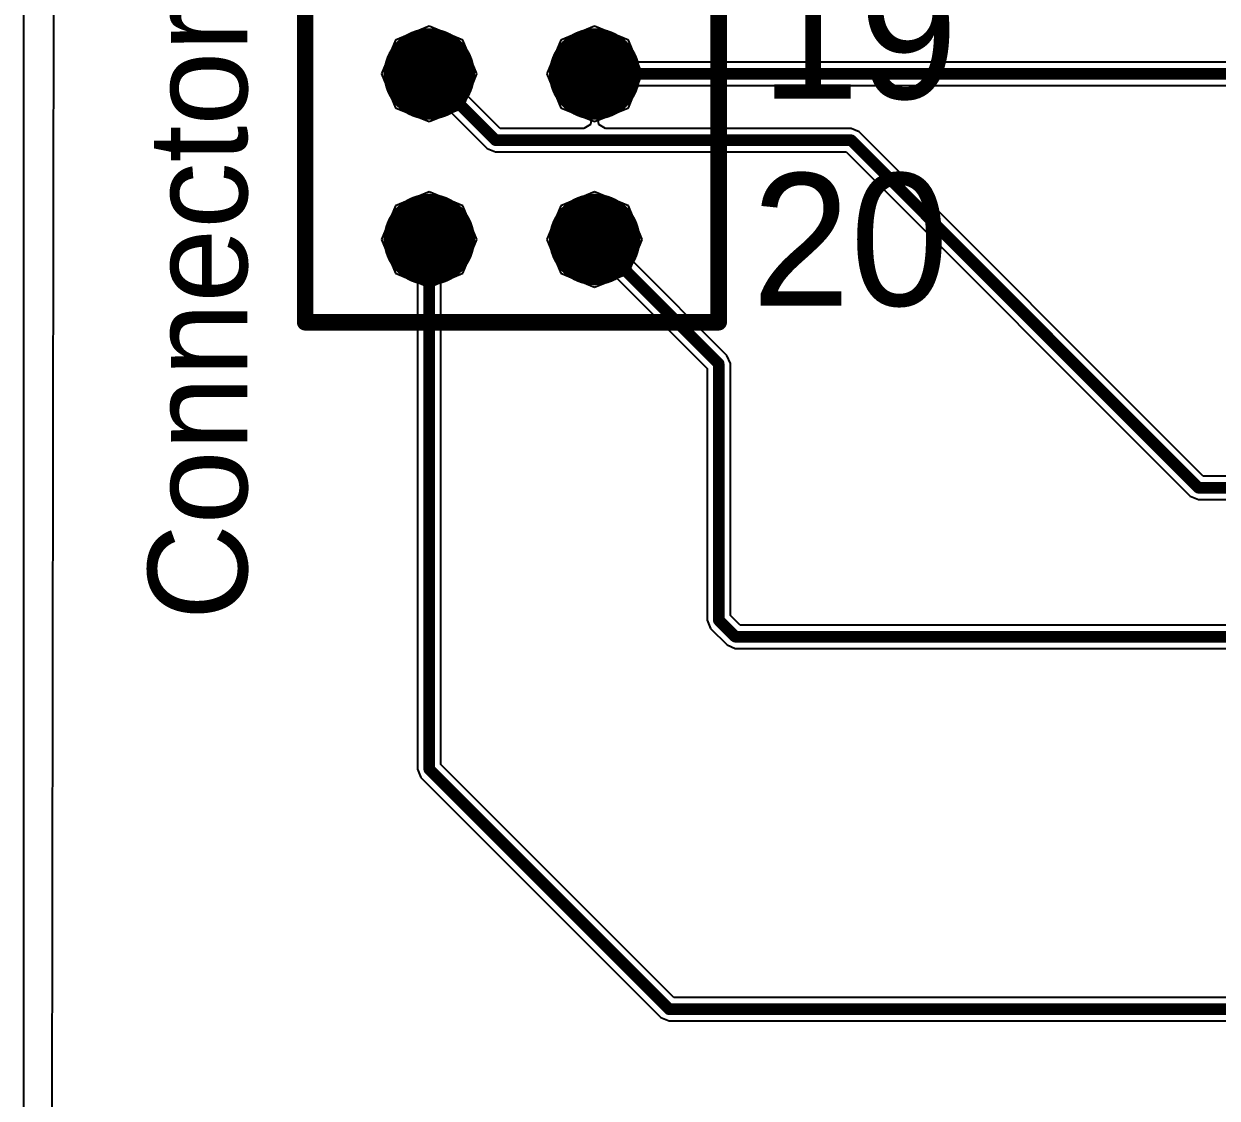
# Model space of a CAD drawing. Header units: millimetres. Extents: x 67 to 176, y 11 to 117.
# Drawn here: x 66.93 to 85.25, y 58.07 to 74.56 of the extents above; entities that cross this region are included whole.
import ezdxf

# ---------------------------------------------------------------- set-up
doc = ezdxf.new("R2010")
doc.units = ezdxf.units.MM
for name, color, linetype in [('BottomLayer', 5, 'Continuous'), ('BottomSolder', 6, 'Continuous'), ('MultiLayer', 9, 'Continuous'), ('PadHoleLayer', 156, 'Continuous'), ('TopLayer', 1, 'Continuous'), ('TopOverlay', 2, 'Continuous'), ('TopSolder', 216, 'Continuous')]:
    doc.layers.add(name, color=color, linetype=linetype)

# ---------------------------------------------------------------- blocks, each defined once
blk = doc.blocks.new('C_________13')
at = {"layer": 'BottomLayer', "const_width": 0.6}
for points in [[(2.24, 0, 1), (2.84, 0, 1)], [(-0.3, -2.54, 1), (0.3, -2.54, 1)], [(2.24, -2.54, 1), (2.84, -2.54, 1)], [(-0.3, -5.08, 1), (0.3, -5.08, 1)], [(2.24, -5.08, 1), (2.84, -5.08, 1)], [(-0.3, -7.62, 1), (0.3, -7.62, 1)], [(2.24, -7.62, 1), (2.84, -7.62, 1)]]:
    blk.add_lwpolyline(points, format="xyb", close=True, dxfattribs=at)
at = {"layer": 'BottomLayer'}
blk.add_solid([(-0.6, -0.6), (0.6, -0.6), (-0.6, 0.6), (0.6, 0.6)], dxfattribs=at)
at = {"layer": 'BottomSolder', "const_width": 0.702}
for points in [[(2.189, 0, 1), (2.891, 0, 1)], [(-0.351, -2.54, 1), (0.351, -2.54, 1)], [(2.189, -2.54, 1), (2.891, -2.54, 1)], [(-0.351, -5.08, 1), (0.351, -5.08, 1)], [(2.189, -5.08, 1), (2.891, -5.08, 1)], [(-0.351, -7.62, 1), (0.351, -7.62, 1)], [(2.189, -7.62, 1), (2.891, -7.62, 1)]]:
    blk.add_lwpolyline(points, format="xyb", close=True, dxfattribs=at)
at = {"layer": 'BottomSolder'}
blk.add_solid([(-0.702, -0.702), (0.702, -0.702), (-0.702, 0.702), (0.702, 0.702)], dxfattribs=at)
at = {"layer": 'MultiLayer', "const_width": 0.6}
for points in [[(2.24, 0, 1), (2.84, 0, 1)], [(-0.3, -2.54, 1), (0.3, -2.54, 1)], [(2.24, -2.54, 1), (2.84, -2.54, 1)], [(-0.3, -5.08, 1), (0.3, -5.08, 1)], [(2.24, -5.08, 1), (2.84, -5.08, 1)], [(-0.3, -7.62, 1), (0.3, -7.62, 1)], [(2.24, -7.62, 1), (2.84, -7.62, 1)]]:
    blk.add_lwpolyline(points, format="xyb", close=True, dxfattribs=at)
at = {"layer": 'MultiLayer'}
blk.add_solid([(-0.6, -0.6), (0.6, -0.6), (-0.6, 0.6), (0.6, 0.6)], dxfattribs=at)
at = {"layer": 'PadHoleLayer', "const_width": 0.3}
for points in [[(-0.15, 0, 1), (0.15, 0, 1)], [(2.39, 0, 1), (2.69, 0, 1)], [(-0.15, -2.54, 1), (0.15, -2.54, 1)], [(2.39, -2.54, 1), (2.69, -2.54, 1)], [(-0.15, -5.08, 1), (0.15, -5.08, 1)], [(2.39, -5.08, 1), (2.69, -5.08, 1)], [(-0.15, -7.62, 1), (0.15, -7.62, 1)], [(2.39, -7.62, 1), (2.69, -7.62, 1)]]:
    blk.add_lwpolyline(points, format="xyb", close=True, dxfattribs=at)
at = {"layer": 'TopLayer', "const_width": 0.6}
for points in [[(2.24, 0, 1), (2.84, 0, 1)], [(-0.3, -2.54, 1), (0.3, -2.54, 1)], [(2.24, -2.54, 1), (2.84, -2.54, 1)], [(-0.3, -5.08, 1), (0.3, -5.08, 1)], [(2.24, -5.08, 1), (2.84, -5.08, 1)], [(-0.3, -7.62, 1), (0.3, -7.62, 1)], [(2.24, -7.62, 1), (2.84, -7.62, 1)]]:
    blk.add_lwpolyline(points, format="xyb", close=True, dxfattribs=at)
at = {"layer": 'TopLayer'}
blk.add_solid([(-0.6, -0.6), (0.6, -0.6), (-0.6, 0.6), (0.6, 0.6)], dxfattribs=at)
at = {"layer": 'TopOverlay', "const_width": 0.254}
for points in [[(-1.905, 1.016), (-1.778, 1.143)], [(-1.905, -8.89), (-1.905, 1.016)], [(-1.778, 1.143), (4.445, 1.143)], [(4.445, -8.89), (4.445, 1.143)], [(-1.905, -8.89), (4.445, -8.89)]]:
    blk.add_lwpolyline(points, dxfattribs=at)
at = {"layer": 'TopOverlay', "const_width": 0.127}
for points in [[(-1.968, 1.016, 1), (-1.841, 1.016, 1)], [(-1.968, 1.016, 1), (-1.841, 1.016, 1)], [(-1.841, 1.143, 1), (-1.714, 1.143, 1)], [(-1.841, 1.143, 1), (-1.714, 1.143, 1)], [(4.381, 1.143, 1), (4.508, 1.143, 1)], [(4.381, 1.143, 1), (4.508, 1.143, 1)], [(-1.968, -8.89, 1), (-1.841, -8.89, 1)], [(-1.968, -8.89, 1), (-1.841, -8.89, 1)], [(4.381, -8.89, 1), (4.508, -8.89, 1)], [(4.381, -8.89, 1), (4.508, -8.89, 1)]]:
    blk.add_lwpolyline(points, format="xyb", close=True, dxfattribs=at)
at = {"layer": 'TopSolder', "const_width": 0.702}
for points in [[(2.189, 0, 1), (2.891, 0, 1)], [(-0.351, -2.54, 1), (0.351, -2.54, 1)], [(2.189, -2.54, 1), (2.891, -2.54, 1)], [(-0.351, -5.08, 1), (0.351, -5.08, 1)], [(2.189, -5.08, 1), (2.891, -5.08, 1)], [(-0.351, -7.62, 1), (0.351, -7.62, 1)], [(2.189, -7.62, 1), (2.891, -7.62, 1)]]:
    blk.add_lwpolyline(points, format="xyb", close=True, dxfattribs=at)
at = {"layer": 'TopSolder'}
blk.add_solid([(-0.702, -0.702), (0.702, -0.702), (-0.702, 0.702), (0.702, 0.702)], dxfattribs=at)

msp = doc.modelspace()

# ---------------------------------------------------------------- linework, layer by layer
at = {"layer": 'BottomLayer'}
for p, q in [((66.929, 11.811), (66.929, 116.078)), ((73.152, 74.519), (72.634, 74.305)), ((73.67, 74.305), (73.152, 74.519)), ((75.692, 74.519), (75.174, 74.305)), ((76.21, 74.305), (75.692, 74.519)), ((72.634, 74.305), (72.42, 73.787)), ((73.884, 73.787), (73.67, 74.305)), ((75.174, 74.305), (74.96, 73.787)), ((76.424, 73.787), (76.21, 74.305)), ((72.42, 73.787), (72.634, 73.269)), ((73.67, 73.269), (73.884, 73.787)), ((74.96, 73.787), (75.174, 73.269)), ((76.21, 73.269), (76.424, 73.787)), ((72.634, 73.269), (73.152, 73.055)), ((73.152, 73.055), (73.67, 73.269)), ((75.174, 73.269), (75.692, 73.055)), ((75.692, 73.055), (76.21, 73.269)), ((73.152, 71.979), (72.634, 71.765)), ((73.67, 71.765), (73.152, 71.979)), ((75.692, 71.979), (75.174, 71.765)), ((76.21, 71.765), (75.692, 71.979)), ((72.634, 71.765), (72.42, 71.247)), ((73.884, 71.247), (73.67, 71.765)), ((75.174, 71.765), (74.96, 71.247)), ((76.424, 71.247), (76.21, 71.765)), ((72.42, 71.247), (72.634, 70.729)), ((73.67, 70.729), (73.884, 71.247)), ((74.96, 71.247), (75.174, 70.729)), ((76.21, 70.729), (76.424, 71.247)), ((72.634, 70.729), (73.152, 70.515)), ((73.152, 70.515), (73.67, 70.729)), ((75.174, 70.729), (75.692, 70.515)), ((75.692, 70.515), (76.21, 70.729))]:
    msp.add_line(p, q, dxfattribs=at)
at = {"layer": 'TopLayer'}
for p, q in [((67.31, 11.393), (67.437, 116.586)), ((73.152, 74.519), (72.634, 74.305)), ((73.67, 74.305), (73.152, 74.519)), ((75.692, 74.519), (75.174, 74.305)), ((76.21, 74.305), (75.692, 74.519)), ((72.634, 74.305), (72.42, 73.787)), ((73.884, 73.787), (73.67, 74.305)), ((75.174, 74.305), (74.96, 73.787)), ((76.35, 73.966), (76.21, 74.305)), ((90.297, 73.966), (76.35, 73.966)), ((72.42, 73.787), (72.634, 73.269)), ((73.744, 73.448), (73.884, 73.787)), ((74.96, 73.787), (75.174, 73.269)), ((76.21, 73.269), (76.35, 73.608)), ((76.35, 73.608), (90.223, 73.608)), ((74.242, 72.95), (73.744, 73.448)), ((72.634, 73.269), (73.152, 73.055)), ((73.152, 73.055), (73.491, 73.195)), ((73.491, 73.195), (74.042, 72.645)), ((75.174, 73.269), (75.626, 73.083)), ((75.758, 73.083), (76.21, 73.269)), ((75.527, 72.95), (74.242, 72.95)), ((75.627, 73.014), (75.527, 72.95)), ((75.626, 73.083), (75.64, 73.077)), ((75.64, 73.077), (75.627, 73.014)), ((75.627, 73.014), (75.627, 73.014)), ((75.627, 73.014), (75.627, 73.014)), ((75.744, 73.077), (75.758, 73.083)), ((75.757, 73.014), (75.744, 73.077)), ((75.857, 72.95), (75.757, 73.014)), ((75.757, 73.014), (75.757, 73.014)), ((75.757, 73.014), (75.757, 73.014)), ((79.629, 72.95), (75.857, 72.95)), ((79.755, 72.897), (79.629, 72.95)), ((85.037, 67.616), (79.755, 72.897)), ((74.042, 72.645), (74.168, 72.592)), ((74.168, 72.592), (79.555, 72.592)), ((79.555, 72.592), (84.837, 67.311)), ((73.152, 71.979), (72.634, 71.765)), ((73.67, 71.765), (73.152, 71.979)), ((75.692, 71.979), (75.174, 71.765)), ((76.21, 71.765), (75.692, 71.979)), ((72.634, 71.765), (72.42, 71.247)), ((73.884, 71.247), (73.67, 71.765)), ((75.174, 71.765), (74.96, 71.247)), ((76.424, 71.247), (76.21, 71.765)), ((72.42, 71.247), (72.634, 70.729)), ((73.67, 70.729), (73.884, 71.247)), ((74.96, 71.247), (75.174, 70.729)), ((76.284, 70.908), (76.424, 71.247)), ((77.723, 69.468), (76.284, 70.908)), ((72.634, 70.729), (72.973, 70.589)), ((73.331, 70.589), (73.67, 70.729)), ((75.174, 70.729), (75.692, 70.515)), ((72.973, 70.589), (72.973, 63.119)), ((73.331, 63.193), (73.331, 70.589)), ((75.692, 70.515), (76.031, 70.655)), ((76.031, 70.655), (77.418, 69.268)), ((77.776, 69.342), (77.723, 69.468)), ((77.418, 69.268), (77.418, 65.405)), ((77.776, 65.479), (77.776, 69.342)), ((88.318, 67.616), (85.037, 67.616)), ((84.837, 67.311), (84.963, 67.258)), ((84.963, 67.258), (88.392, 67.258)), ((77.418, 65.405), (77.471, 65.279)), ((77.925, 65.33), (77.776, 65.479)), ((77.471, 65.279), (77.725, 65.025)), ((89.281, 65.33), (77.925, 65.33)), ((77.725, 65.025), (77.851, 64.972)), ((77.851, 64.972), (89.207, 64.972)), ((72.973, 63.119), (73.026, 62.993)), ((76.909, 59.615), (73.331, 63.193)), ((73.026, 62.993), (76.709, 59.31)), ((88.445, 59.615), (76.909, 59.615)), ((76.709, 59.31), (76.835, 59.257)), ((76.835, 59.257), (88.519, 59.257))]:
    msp.add_line(p, q, dxfattribs=at)
at = {"layer": 'TopLayer', "const_width": 0.178}
for points in [[(73.152, 73.787), (74.168, 72.771)], [(75.692, 73.787), (90.297, 73.787)], [(74.168, 72.771), (79.629, 72.771)], [(79.629, 72.771), (84.963, 67.437)], [(73.152, 63.119), (73.152, 71.247)], [(75.692, 71.247), (77.597, 69.342)], [(77.597, 65.405), (77.597, 69.342)], [(84.963, 67.437), (88.392, 67.437)], [(77.597, 65.405), (77.851, 65.151)], [(77.851, 65.151), (89.281, 65.151)], [(73.152, 63.119), (76.835, 59.436)], [(76.835, 59.436), (88.519, 59.436)]]:
    msp.add_lwpolyline(points, dxfattribs=at)
at = {"layer": 'TopLayer', "const_width": 0.0889}
for points in [[(73.108, 73.787, 1), (73.196, 73.787, 1)], [(75.648, 73.787, 1), (75.736, 73.787, 1)], [(74.124, 72.771, 1), (74.212, 72.771, 1)], [(74.124, 72.771, 1), (74.212, 72.771, 1)], [(79.585, 72.771, 1), (79.673, 72.771, 1)], [(79.585, 72.771, 1), (79.673, 72.771, 1)], [(73.108, 71.247, 1), (73.196, 71.247, 1)], [(75.648, 71.247, 1), (75.736, 71.247, 1)], [(77.553, 69.342, 1), (77.641, 69.342, 1)], [(77.553, 69.342, 1), (77.641, 69.342, 1)], [(84.919, 67.437, 1), (85.007, 67.437, 1)], [(84.919, 67.437, 1), (85.007, 67.437, 1)], [(77.553, 65.405, 1), (77.641, 65.405, 1)], [(77.553, 65.405, 1), (77.641, 65.405, 1)], [(77.807, 65.151, 1), (77.895, 65.151, 1)], [(77.807, 65.151, 1), (77.895, 65.151, 1)], [(73.108, 63.119, 1), (73.196, 63.119, 1)], [(73.108, 63.119, 1), (73.196, 63.119, 1)], [(76.791, 59.436, 1), (76.879, 59.436, 1)], [(76.791, 59.436, 1), (76.879, 59.436, 1)]]:
    msp.add_lwpolyline(points, format="xyb", close=True, dxfattribs=at)

# ---------------------------------------------------------------- block references
msp.add_blockref('C_________13', (73.152, 78.867))

# ---------------------------------------------------------------- texts
at = {"layer": 'TopOverlay'}
msp.add_text('Connector5', height=1.524, rotation=90, dxfattribs=at).set_placement((70.358, 65.405))
for s, p in [('19', (78.244, 73.406)), ('20', (78.105, 70.231))]:
    msp.add_text(s, height=2.032, dxfattribs=at).set_placement(p)

doc.saveas('drawing.dxf')
